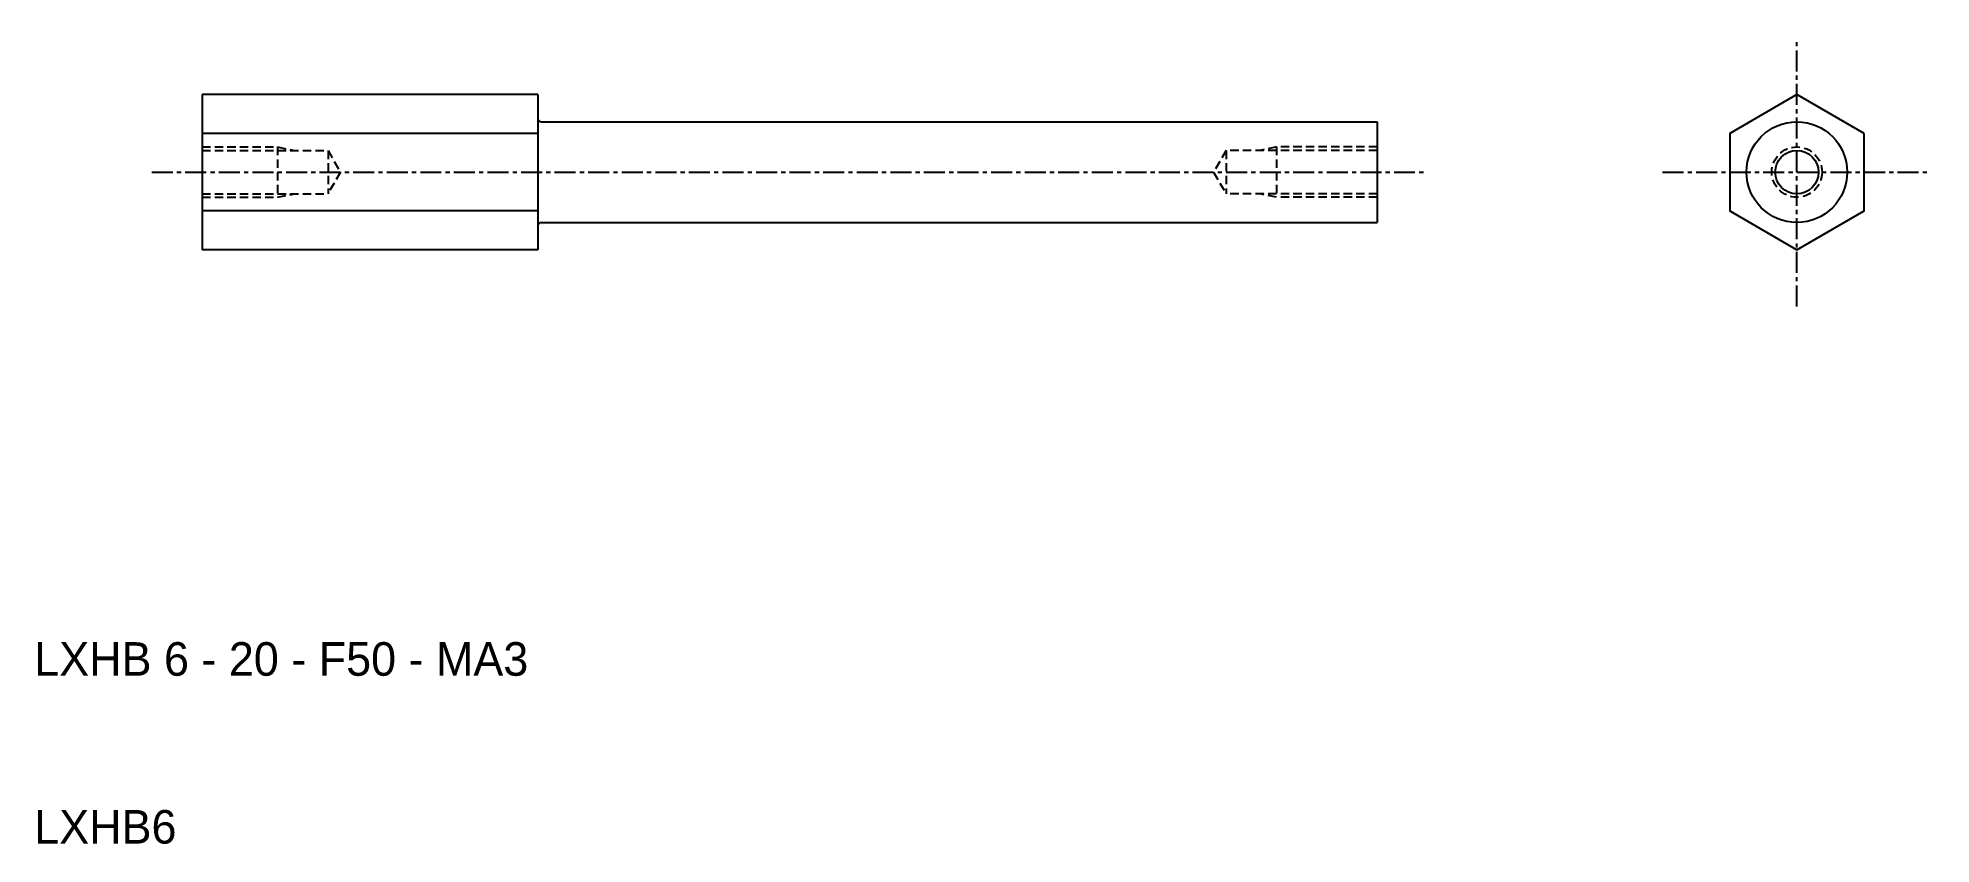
# Model space of a CAD drawing. Extents: x 92 to 205, y 1 to 49.
import ezdxf

# ---------------------------------------------------------------- set-up
doc = ezdxf.new("R2010")
doc.units = 0
doc.linetypes.add('CENTER', pattern=[2, 1.25, -0.25, 0.25, -0.25])
doc.linetypes.add('DASHED', pattern=[0.75, 0.5, -0.25])
doc.layers.get('0').update_dxf_attribs({"linetype": 'CONTINUOUS'})
doc.layers.add('CENTER', color=1, linetype='CENTER')

msp = doc.modelspace()

# ---------------------------------------------------------------- linework, layer by layer
at = {"color": 7, "linetype": 'CONTINUOUS'}
for p, q in [((101.57, 45.3), (101.57, 36.06)), ((121.57, 45.3), (101.57, 45.3)), ((121.57, 45.3), (121.57, 43.88)), ((121.57, 42.99), (101.57, 42.99)), ((121.57, 43.88), (121.57, 37.48)), ((121.77, 43.68), (171.57, 43.68)), ((171.57, 43.68), (171.57, 37.68)), ((121.57, 38.37), (101.57, 38.37)), ((121.57, 37.48), (121.57, 36.06)), ((121.77, 37.68), (171.57, 37.68)), ((121.57, 36.06), (101.57, 36.06))]:
    msp.add_line(p, q, dxfattribs=at)
at = {"color": 3, "linetype": 'DASHED'}
for p, q in [((101.57, 42.18), (106.07, 42.18)), ((101.57, 41.96), (109.07, 41.96)), ((106.07, 42.18), (106.07, 39.18)), ((106.07, 42.18), (107.07, 41.96)), ((109.07, 41.96), (109.07, 39.39)), ((109.07, 41.96), (109.81, 40.68)), ((162.57, 41.96), (161.82, 40.68)), ((171.57, 41.96), (162.57, 41.96)), ((162.57, 41.96), (162.57, 39.39)), ((165.57, 42.18), (164.57, 41.96)), ((171.57, 42.18), (165.57, 42.18)), ((165.57, 42.18), (165.57, 39.18)), ((109.81, 40.68), (109.07, 39.39)), ((161.82, 40.68), (162.57, 39.39)), ((101.57, 39.39), (109.07, 39.39)), ((101.57, 39.18), (106.07, 39.18)), ((106.07, 39.18), (107.07, 39.39)), ((171.57, 39.39), (162.57, 39.39)), ((165.57, 39.18), (164.57, 39.39)), ((171.57, 39.18), (165.57, 39.18))]:
    msp.add_line(p, q, dxfattribs=at)
at = {"color": 7, "linetype": 'CONTINUOUS'}
msp.add_lwpolyline([(200.57, 42.99), (196.57, 45.3), (192.57, 42.99), (192.57, 38.37), (196.57, 36.06), (200.57, 38.37)], close=True, dxfattribs=at)
for radius in [3, 1.29]:
    msp.add_circle((196.57, 40.68), radius, dxfattribs=at)
at = {"color": 3, "linetype": 'DASHED'}
msp.add_circle((196.57, 40.68), 1.5, dxfattribs=at)
at = {"color": 7, "linetype": 'CONTINUOUS'}
for centre, start, end in [((121.77, 43.88), 180, 270), ((121.77, 37.48), 90, 180)]:
    msp.add_arc(centre, 0.2, start, end, dxfattribs=at)
at = {"layer": 'CENTER', "color": 1, "linetype": 'CENTER'}
for p, q in [((196.57, 32.68), (196.57, 48.68)), ((98.57, 40.68), (174.57, 40.68)), ((188.57, 40.68), (204.57, 40.68))]:
    msp.add_line(p, q, dxfattribs=at)

# ---------------------------------------------------------------- texts
at = {"color": 7, "linetype": 'CONTINUOUS'}
for s, p in [('LXHB 6 - 20 - F50 - MA3', (91.57, 10.68)), ('LXHB6', (91.57, 0.68))]:
    msp.add_text(s, height=2, dxfattribs=at).set_placement(p)

doc.saveas('drawing.dxf')
